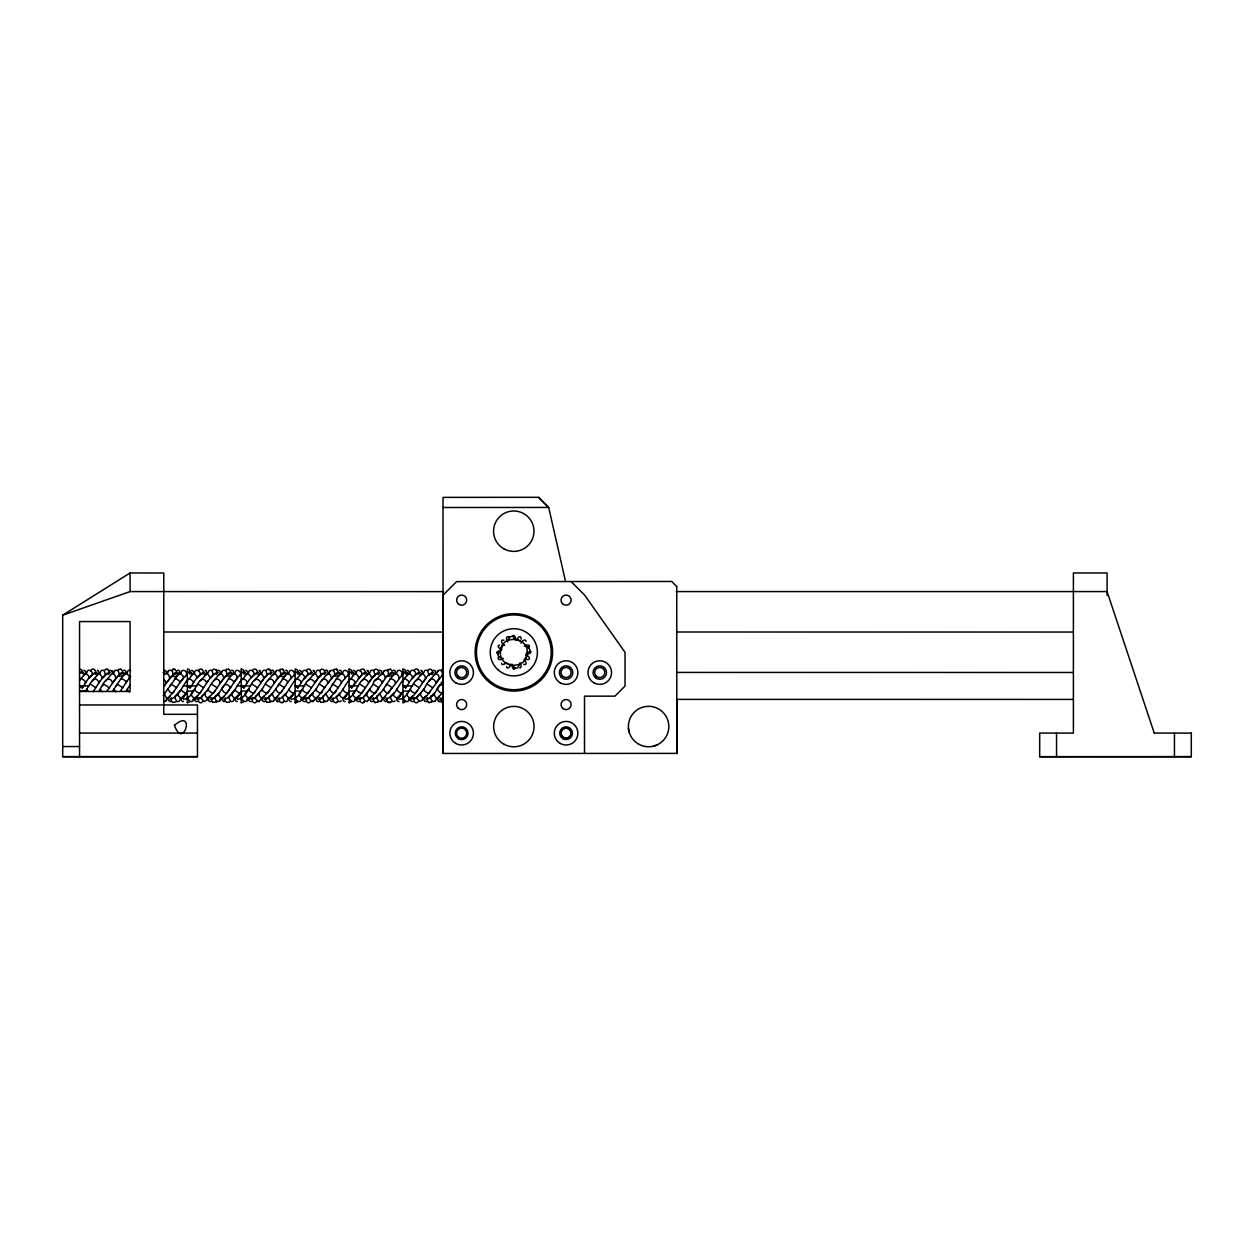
<?xml version="1.0" encoding="UTF-8"?>
<svg xmlns="http://www.w3.org/2000/svg" width="1254" height="1254" viewBox="0 0 1254 1254"><rect width="100%" height="100%" fill="white"/><g stroke="black" fill="none" stroke-linecap="round" stroke-linejoin="round"><path stroke-width="1.5" d="M181.203 699.638L181.219 698.713M235.109 699.638L235.125 698.713M289.031 698.713L289.016 699.591A3.386 2.618 -59.6 0 0 291.194 701.582M342.938 698.713L342.922 699.591A3.386 2.618 -59.6 0 0 345.101 701.582M396.828 699.591L396.828 698.713M198.524 697.49L198.461 701.237A3.307 2.774 -90 0 0 201.314 702.742L203.132 701.284M252.43 697.49L252.367 701.237A3.307 2.774 -90 0 0 255.22 702.742L257.039 701.284M306.321 697.49L306.274 701.237A3.307 2.774 -90 0 0 309.127 702.742L310.945 701.284M360.227 697.49L360.164 701.237A3.307 2.774 -90 0 0 363.033 702.742L364.836 701.284M414.133 697.49L414.071 701.237A3.307 2.774 -90 0 0 416.939 702.742L418.742 701.284M260.691 682.819L264.202 678.179L262.055 674.307A3.276 1.928 42.7 0 0 259.17 673.931L258.716 675.514L260.926 673.461M314.597 682.819L318.108 678.179L315.961 674.307A3.276 1.928 42.7 0 0 313.077 673.931L312.622 675.514L314.817 673.461M368.504 682.819L371.999 678.179L369.867 674.307A3.276 1.928 42.7 0 0 366.983 673.931L366.529 675.514L368.723 673.461M183.178 697.616L186.752 692.506L183.178 697.616A3.323 1.959 42.7 0 1 180.529 697.788L179.463 697.067A3.323 1.959 42.7 0 1 177.864 694.136M237.084 697.616L240.658 692.506L237.084 697.616A3.323 1.959 42.7 0 1 234.435 697.788L233.369 697.067A3.323 1.959 42.7 0 1 231.771 694.136M290.991 697.616L294.565 692.506L290.991 697.616A3.323 1.959 42.7 0 1 288.342 697.788L287.26 697.067A3.323 1.959 42.7 0 1 285.677 694.136M344.897 697.616L348.471 692.506L344.897 697.616A3.323 1.959 42.7 0 1 342.232 697.788L341.166 697.067A3.323 1.959 42.7 0 1 339.583 694.136M398.788 697.616L402.362 692.506L398.788 697.616A3.323 1.959 42.7 0 1 396.139 697.788L395.073 697.067A3.323 1.959 42.7 0 1 393.474 694.136M127.328 689.12L127.312 689.622A3.386 1.082 35.3 0 0 129.491 691.973M289.031 689.12L289.016 689.622A3.354 1.066 35.3 0 0 291.759 692.333A3.354 1.066 35.3 0 0 294.549 693.007M342.938 689.12L342.922 689.622A3.354 1.066 35.3 0 0 345.665 692.333A3.354 1.066 35.3 0 0 348.455 693.007M396.844 689.12L396.828 689.622A3.354 1.066 35.3 0 0 399.571 692.333A3.354 1.066 35.3 0 0 402.346 693.007M179.965 699.873L180.012 698.713M233.871 699.873L233.918 698.713M287.777 699.826L287.824 698.713M519.767 664.228L517.636 667.896L513.325 668.664A3.292 1.771 78.7 0 1 511.945 665.435L511.993 664.212M515.645 640.418L515.707 639.195A3.292 1.771 78.7 0 0 514.312 635.966L510.002 636.734L507.87 640.386M108.722 674.495L109.255 671.956L108.173 669.714L106.104 669.056L104.27 670.404M216.534 674.495L217.052 671.956L215.97 669.714L213.917 669.056L212.083 670.404M270.425 674.495L270.958 671.956L269.876 669.714L267.807 669.056L265.973 670.404M324.331 674.495L324.864 671.956L323.783 669.714L321.714 669.056L319.88 670.404M378.238 674.495L378.771 671.956L377.689 669.714L375.62 669.056L373.786 670.404M432.144 674.495L432.677 671.956L431.58 669.714L429.526 669.056L427.692 670.404M191.831 692.976L191.298 694.512A3.37 1.991 42.7 0 0 193.947 697.757A3.37 1.991 42.7 0 0 196.815 697.271M196.831 697.271L196.878 696.362M245.737 692.976L245.204 694.512A3.37 1.991 42.7 0 0 247.853 697.757A3.37 1.991 42.7 0 0 250.722 697.271L250.784 696.362M299.11 694.512L299.628 692.976M304.691 696.362L304.628 697.271A3.37 1.991 42.7 0 1 301.759 697.757A3.37 1.991 42.7 0 1 299.095 694.497M353.534 692.976L353.017 694.512A3.37 1.991 42.7 0 0 355.666 697.757A3.37 1.991 42.7 0 0 358.519 697.271L358.581 696.362M412.488 696.362L412.441 697.271A3.37 1.991 42.7 0 1 409.556 697.757A3.37 1.991 42.7 0 1 406.907 694.497L407.44 692.976M166.547 698.823L165.873 700.986M219.779 700.939L217.882 701.597L215.86 700.296L214.904 697.898L215.563 695.766M220.312 700.014L220.453 698.823L219.779 700.986M273.685 700.939L271.789 701.597L269.767 700.296L268.795 697.898L269.469 695.766M274.344 698.823L273.685 700.986M327.592 700.939L325.695 701.597L323.657 700.296L322.701 697.898L323.375 695.766M328.25 698.823L327.592 700.986M382.156 698.823L380.636 701.535L378.52 701.143L376.608 697.898L377.266 695.766M435.389 700.939L433.492 701.597L431.47 700.296L430.514 697.898L431.172 695.766M436.063 698.823L435.389 700.986M107.013 691.064L115.901 678.289L114.992 675.31A3.26 1.928 42.7 0 0 111.919 673.649L105.947 680.75M164.321 685.907L169.807 678.289L168.898 675.31A3.26 1.928 42.7 0 0 165.826 673.649L164.478 674.464M213.744 680.75L219.716 673.649A3.26 1.928 42.7 0 1 222.804 675.31L223.714 678.289L213.713 692.694L207.537 698.556L210.296 696.158L209.904 697.804L208.148 698.055A3.276 1.928 42.7 0 1 205.264 695.766L205.217 693.07M267.651 680.75L273.623 673.649A3.26 1.928 42.7 0 1 276.711 675.31L277.604 678.289L267.619 692.694L261.443 698.556L264.202 696.158L263.81 697.804L262.055 698.055A3.276 1.928 42.7 0 1 259.17 695.766L259.123 693.07M321.557 680.75L327.529 673.649A3.26 1.928 42.7 0 1 330.601 675.31L331.511 678.289L318.108 696.456M375.463 680.75L381.435 673.649A3.26 1.928 42.7 0 1 384.508 675.31L385.417 678.289M429.354 680.75L435.342 673.649A3.26 1.928 42.7 0 1 438.414 675.31L439.323 678.289L435.765 682.834M81.855 687.741L79.551 685.264M189.667 687.741L187.348 685.264M243.574 687.741L241.254 685.264M297.48 687.741L295.16 685.264M351.371 687.741L349.067 685.264M405.277 687.741L402.957 685.264M86.839 672.881L87.012 671.674A3.323 2.571 59.6 0 1 89.551 670.31L90.633 670.796M92.294 675.232L92.467 674.072A3.323 2.571 59.6 0 0 90.617 670.78A3.307 2.774 -90 0 1 93.517 669.15L94.536 669.652M194.636 672.881L194.825 671.674A3.323 2.571 59.6 0 1 197.364 670.31L198.445 670.796M200.091 675.232L200.279 674.072A3.323 2.571 59.6 0 0 198.43 670.78M248.543 672.881L248.731 671.674A3.323 2.571 59.6 0 1 251.27 670.357L252.352 670.796A3.323 2.571 59.6 0 1 254.123 674.025L253.998 675.232M302.449 672.881L302.622 671.674A3.323 2.571 59.6 0 1 305.161 670.31L306.258 670.796M307.904 675.232L308.076 674.072A3.323 2.571 59.6 0 0 306.242 670.78M356.355 672.881L356.528 671.674A3.323 2.571 59.6 0 1 359.067 670.31L360.149 670.796M361.81 675.232L361.983 674.072A3.323 2.571 59.6 0 0 360.133 670.78M410.262 672.881L410.434 671.674A3.323 2.571 59.6 0 1 412.974 670.31L414.055 670.796A3.417 2.633 59.6 0 1 415.889 674.072L415.717 675.232M206.785 700.171L204.183 701.488L201.612 698.948L201.612 696.55L204.81 693.76M206.785 700.202L207.004 699.027M260.691 700.171L258.089 701.535L255.502 698.948L255.518 696.55L258.716 693.76M260.691 700.202L260.895 699.027M314.801 699.027L313.061 701.55L310.929 701.002L309.409 698.948L309.424 696.55L313.03 693.07M368.488 700.171L366.967 701.55L364.82 701.002L363.111 697.694L370.04 689.042M368.488 700.202L368.707 699.027M422.394 700.171L419.808 701.488L417.221 698.948L417.221 696.55L420.827 693.07M422.394 700.202L422.614 699.027M525.724 654.133L526.931 654.196C530.442 636.076 499.844 633.803 500.346 652.315C499.923 669.526 527.73 669.526 527.291 652.315L530.505 651.672L530.301 650.638L528.169 646.939L525.739 646.359M113.926 689.073L115.838 691.847M167.817 689.073L169.745 691.847A3.26 1.05 35.3 0 0 172.691 693.211L181.156 680.75L187.348 673.962M230.422 687.631L226.598 693.211A3.26 1.05 35.3 0 1 223.651 691.847L221.723 689.073L228.4 679.229M275.629 689.073L277.542 691.847A3.26 1.05 35.3 0 0 280.504 693.211L288.969 680.75L295.16 673.962M329.536 689.073L331.448 691.847A3.26 1.05 35.3 0 0 334.41 693.211L342.875 680.75L349.067 673.962M383.442 689.073L385.354 691.847A3.26 1.05 35.3 0 0 388.301 693.211L392.141 687.631M500.989 650.512L501.506 647.879M129.334 678.414L129.272 676.564A3.323 1.959 42.7 0 0 126.623 673.947L125.557 673.68A3.417 2.022 42.7 0 0 123.895 675.169L126.121 673.461L120.494 673.461L112.343 682.834M291.053 678.414L290.991 676.564A3.323 1.959 42.7 0 0 288.342 673.947L287.26 673.68A3.417 2.022 42.7 0 0 285.614 675.169L287.84 673.461L282.197 673.461L274.062 682.834M344.96 678.414L344.897 676.564A3.323 1.959 42.7 0 0 342.232 673.947L341.166 673.68A3.417 2.022 42.7 0 0 339.505 675.169L341.746 673.461L336.103 673.461L327.968 682.834M398.85 678.414L398.788 676.564A3.323 1.959 42.7 0 0 396.139 673.947L395.073 673.68A3.417 2.022 42.7 0 0 393.411 675.169L395.637 673.461L390.01 673.461L386.702 676.376L375.432 692.694L369.24 698.556L371.999 696.158L371.623 697.804L369.867 698.055A3.276 1.928 42.7 0 1 366.983 695.766L366.936 693.07M175.732 701.958L172.644 702.412L171.234 700.437L171.359 697.851M229.623 701.958L226.551 702.412L225.124 700.437L225.265 697.851M282.589 702.616L283.529 701.958L281.507 702.804L279.579 701.597L279.172 697.851M333.078 697.851L333.486 701.597L335.414 702.804L337.436 702.005L336.495 702.616M391.342 701.958L388.254 702.444L386.843 700.437L386.969 697.851M443.211 702.804L441.298 701.629L440.875 697.851M100.336 672.661L101.229 670.655A3.26 2.524 59.6 0 1 104.286 670.89L105.665 675.42M208.148 672.661L209.026 670.655A3.26 2.524 59.6 0 1 212.083 670.89L213.478 675.42M262.055 672.661L262.932 670.655A3.26 2.524 59.6 0 1 265.989 670.89L267.368 675.42M315.961 672.661L316.839 670.655A3.26 2.524 59.6 0 1 319.895 670.89L321.275 675.42L318.108 678.179M369.852 672.661L370.745 670.655A3.26 2.524 59.6 0 1 373.802 670.89L375.181 675.42L371.999 678.179M423.758 672.661L424.651 670.655A3.26 2.524 59.6 0 1 427.708 670.89L429.087 675.42M188.194 696.346L187.912 697.443A3.37 2.602 59.6 0 0 190.545 701.425A3.37 2.602 59.6 0 0 193.539 699.262M242.1 696.346L241.803 697.443A3.37 2.602 59.6 0 0 244.436 701.425A3.37 2.602 59.6 0 0 247.446 699.262M295.991 696.346L295.709 697.443A3.37 2.602 59.6 0 0 298.342 701.425A3.37 2.602 59.6 0 0 301.352 699.262M349.897 696.346L349.615 697.443A3.37 2.602 59.6 0 0 352.249 701.425A3.37 2.602 59.6 0 0 355.243 699.262M403.804 696.346L403.522 697.443A3.37 2.602 59.6 0 0 406.155 701.425A3.37 2.602 59.6 0 0 409.149 699.262M516.914 640.496L517.855 638.082A3.417 1.865 -67.5 0 1 520.206 636.718L520.786 637.204A3.417 1.865 -67.5 0 1 521.053 639.242M506.569 666.548A3.417 1.865 -67.5 0 0 506.867 667.426L507.431 667.912A3.323 1.818 -67.5 0 0 509.798 666.532L510.739 664.134M212.882 702.365L211.612 700.249L211.91 697.663M266.788 702.365L265.503 700.249L265.817 697.663M320.695 702.365L319.409 700.249L319.707 697.663M373.614 697.663L373.316 700.249L374.601 702.365L377.689 702.099M427.52 697.663L427.222 700.249L428.492 702.365L431.58 702.099M113.832 672.473L114.161 671.345M119.036 675.561L118.785 672.019A3.26 2.524 59.6 0 0 115.838 670.247L114.866 670.624M167.738 672.473L168.067 671.345M172.942 675.561L172.691 672.019A3.26 2.524 59.6 0 0 169.745 670.247L168.773 670.624M221.644 672.473L221.974 671.345M226.849 675.561L226.598 672.019A3.26 2.524 59.6 0 0 223.651 670.247L222.679 670.624M275.535 672.473L275.88 671.345M280.755 675.561L280.504 672.019A3.26 2.524 59.6 0 0 277.542 670.247L276.585 670.624M329.441 672.473L330.476 670.577M334.661 675.561L334.41 672.019A3.26 2.524 59.6 0 0 331.448 670.247L329.771 671.392M383.348 672.473L384.382 670.577M388.552 675.561L388.301 672.019A3.26 2.524 59.6 0 0 385.354 670.247L383.677 671.392M437.254 672.473L437.583 671.345M442.458 675.561L442.207 672.019A3.26 2.524 59.6 0 0 439.261 670.247L438.289 670.624M285.849 693.243L282.322 696.879L284.376 701.221A3.292 2.555 59.6 0 0 287.307 700.845M339.756 693.243L336.229 696.879L338.282 701.221A3.292 2.555 59.6 0 0 341.213 700.845M393.662 693.243L390.135 696.879L392.188 701.221A3.292 2.555 59.6 0 0 395.12 700.845M95.382 674.291L95.759 671.752L94.536 669.605M203.195 674.291L203.571 671.752L202.349 669.605M257.101 674.291L257.478 671.752L256.239 669.605M310.992 674.291L311.384 671.752L310.146 669.605M364.898 674.291L365.275 671.752L364.052 669.605M418.805 674.291L419.181 671.752L417.958 669.605M193.382 682.772L193.539 682.364A3.37 1.082 35.3 0 0 190.545 679.354A3.37 1.082 35.3 0 0 187.912 679.135L187.348 679.95M247.289 682.772C250.142 678.571 253.214 673.32 258.653 672.426M301.195 682.772C304.048 678.571 307.105 673.32 312.56 672.426M409.008 682.772C411.845 678.571 414.917 673.32 420.356 672.426M189.667 674.009L190.122 672.787A3.292 2.712 -73.1 0 0 188.993 669.558L187.975 669.213M243.574 674.009L244.013 672.787A3.292 2.712 -73.1 0 0 242.884 669.589L241.254 669.275M297.48 674.009L297.919 672.787A3.292 2.712 -73.1 0 0 296.79 669.558L295.787 669.213M351.371 674.009L351.825 672.787A3.292 2.712 -73.1 0 0 350.697 669.558L349.067 669.275M405.277 674.009L405.732 672.787A3.292 2.712 -73.1 0 0 404.603 669.558L402.957 669.275M186.344 675.734L186.736 673.476A3.37 2.602 59.6 0 0 181.219 672.222L181.219 673.132M240.251 675.734L240.643 673.476A3.37 2.602 59.6 0 0 235.533 671.188M294.157 675.734L294.549 673.476A3.37 2.602 59.6 0 0 289.423 671.188M348.063 675.734L348.455 673.476A3.37 2.602 59.6 0 0 343.33 671.235M401.97 675.734L402.346 673.476M164.682 693.148L163.271 695.437M210.421 699.387L213.744 698.353L218.588 693.148M264.328 699.387L267.651 698.353L272.494 693.148M318.234 699.387L321.557 698.353L326.401 693.148M375.463 698.353L380.291 693.148M429.354 698.353L434.197 693.148M99.207 691.064L100.524 689.042M193.147 699.387L200.279 698.353L208.321 689.042M214.81 691.064L213.541 693.086L212.083 692.945A3.26 1.05 35.3 0 1 209.026 690.876L208.148 689.434M247.054 699.387L254.17 698.353L262.227 689.042M268.717 691.064L267.447 693.086L265.989 692.945A3.26 1.05 35.3 0 1 262.932 690.876L262.055 689.434M300.96 699.387L308.076 698.353L316.133 689.042M322.623 691.064L321.353 693.086L319.895 692.945A3.26 1.05 35.3 0 1 316.839 690.876L315.961 689.434M381.859 682.834C381.279 677.787 373.723 676.972 373.269 684.104L378.771 687.709L375.26 693.086L373.802 692.945A3.26 1.05 35.3 0 1 370.745 690.876L369.852 689.434M408.757 699.387L415.889 698.353L423.93 689.042M430.42 691.064L429.15 693.086L427.708 692.945A3.26 1.05 35.3 0 1 424.651 690.876L423.758 689.434M304.314 678.727L306.822 676.157M358.221 678.727L363.111 673.461L366.466 672.426M412.127 678.727L414.635 676.157M207.02 691.064C209.92 686.314 216.362 672.489 220.155 682.834M260.926 691.064C264.375 686.737 269.046 672.52 274.344 682.521M314.817 691.064C318.281 686.737 322.952 672.52 328.25 682.521M422.629 691.064C426.094 686.737 430.749 672.52 436.063 682.521M100.289 680.75L93.204 691.659M130.024 684.982L126.121 691.064M169.98 699.387C178.914 696.942 181.799 686.643 187.348 680.217M208.101 680.75L200.279 692.804A3.417 1.097 35.3 0 1 198.445 692.866L197.364 692.302A3.417 1.097 35.3 0 1 194.746 689.872L194.903 688.995M223.886 699.387C232.821 696.942 235.705 686.643 241.254 680.217M381.498 700.986L382.031 700.045M79.551 691.064L85.727 691.064C88.783 686.299 94.724 672.442 98.988 682.819M187.348 697.82C194.84 695.202 199.7 670.279 206.785 682.819M241.254 697.82C249.154 695.343 252.509 670.765 260.895 682.458M295.16 697.82C302.982 695.5 306.446 670.686 314.801 682.458M349.067 697.82C356.967 695.343 360.321 670.765 368.707 682.458M402.957 697.82C410.309 695.359 415.372 670.216 422.394 682.819M520.896 643.145L522.416 641.139A3.37 1.834 -45 0 1 526.053 641.405M116.089 685.907L117.202 684.104L122.767 687.725M169.98 685.907L171.108 684.104L176.673 687.725M277.792 685.907L278.905 684.104L284.47 687.725M331.699 685.907L332.812 684.104M385.605 685.907L386.718 684.104L392.283 687.725L402.957 673.962M383.254 680.75L382.125 682.552M89.081 685.907L79.551 685.907L82.309 687.788L83.469 685.907M187.348 685.907L190.122 687.788L191.282 685.907M241.254 685.907L244.013 687.788L245.173 685.907M304.691 685.907L295.16 685.907L297.919 687.788L299.079 685.907M358.597 685.907L349.067 685.907L351.825 687.788L360.729 676.157M412.503 685.907L402.957 685.907L405.732 687.788L406.892 685.907M102.624 685.907L103.753 684.104L109.255 687.709M373.269 684.104L365.369 695.437L361.983 698.353L354.851 699.387M122.704 687.694L127.25 680.75M221.55 698.353C230.109 691.973 232.946 680.561 241.254 673.962M201.392 691.064L198.022 695.437L193.477 698.713M255.299 691.064L251.929 695.437L247.367 698.713M309.205 691.064L305.819 695.437L301.273 698.713M363.111 691.064L359.726 695.437L355.18 698.713M417.018 691.064L413.632 695.437L409.086 698.713M130.667 676.376L125.745 682.85M248.794 688.995L248.731 689.935A3.417 1.097 35.3 0 0 251.255 692.286L252.352 692.866A3.417 1.097 35.3 0 0 254.17 692.804L265.378 676.376L268.717 673.461L272.134 672.426M302.543 689.872A3.417 1.097 35.3 0 0 305.145 692.286L306.258 692.866A3.417 1.097 35.3 0 0 308.076 692.804L319.284 676.376L322.623 673.461L326.04 672.426M359.067 692.302L360.149 692.866A3.417 1.097 35.3 0 0 361.983 692.804L373.19 676.376L376.529 673.461L379.931 672.426M410.513 688.995L410.434 689.935A3.323 1.066 35.3 0 0 412.974 692.302L414.055 692.866A3.417 1.097 35.3 0 0 415.889 692.804L427.097 676.376L430.42 673.461L433.837 672.426M82.309 687.788C86.448 682.317 89.473 673.947 96.95 672.426M112.641 682.521C107.844 672.943 102.029 685.311 99.505 690.531M120.494 691.064L122.626 687.631M190.122 687.788C194.26 682.317 197.27 673.947 204.747 672.426M244.013 687.788L247.367 682.552A3.37 1.082 35.3 0 0 244.436 679.354A3.37 1.082 35.3 0 0 241.818 679.135L241.254 679.95M277.792 699.387C286.711 696.942 289.611 686.643 295.16 680.217M297.919 687.788L301.273 682.552A3.37 1.082 35.3 0 0 298.342 679.354A3.37 1.082 35.3 0 0 295.725 679.135L295.16 679.95M331.699 699.387C340.618 696.942 343.518 686.643 349.067 680.217M351.825 687.788L355.243 682.364A3.37 1.082 35.3 0 0 352.249 679.354A3.37 1.082 35.3 0 0 349.615 679.135L349.067 679.95M392.22 687.694L383.254 698.353M385.605 699.387C394.524 696.942 397.408 686.643 402.957 680.217M405.732 687.788L409.086 682.552A3.37 1.082 35.3 0 0 406.155 679.354A3.37 1.082 35.3 0 0 403.522 679.135L403.804 679.793M420.435 693.76L420.874 695.766A3.276 1.928 42.7 0 0 423.774 698.055L425.529 697.804L425.905 696.158L423.147 698.556L427.097 695.437L442.803 674.48M442.803 680.75L437.332 689.073L439.261 691.847A3.26 1.05 35.3 0 0 442.207 693.211L442.709 693.054M92.467 680.75L97.013 675.357M200.279 680.75L207.318 673.351L204.81 675.514L205.264 673.931A3.276 1.928 42.7 0 1 208.148 674.307L210.296 678.179L212.412 676.345M254.17 680.75L258.716 675.357M308.076 680.75L312.622 675.357M361.983 680.75L366.529 675.357M415.889 680.75L420.435 675.357M499.562 645.073A3.323 1.818 22.5 0 0 498.7 645.355L498.23 645.92A3.323 1.818 22.5 0 0 499.594 648.287L500.754 648.882L503.606 644.619L502.65 643.71A3.37 1.834 45 0 1 501.663 640.794A3.37 1.834 45 0 1 503.92 640.324M528.044 656.344L526.899 655.732L524.047 660.012L525.003 660.905A3.37 1.834 45 0 1 525.99 663.836A3.37 1.834 45 0 1 523.717 664.291M112.656 691.064L120.603 679.229M79.551 679.95L85.727 673.461M402.957 679.95L409.149 673.461M314.582 700.171L311.995 701.488M167.644 698.353L174.4 691.064M275.441 698.353L282.197 691.064M329.347 698.353L336.103 691.064M215.97 702.146L216.691 701.143M269.876 702.146L270.598 701.143M323.783 702.146L324.504 701.143M377.689 702.146L378.41 701.143M431.58 702.146L432.316 701.143M86.385 689.919L87.09 688.995M295.16 691.064L301.336 691.064L302.7 688.995M353.064 693.603L356.606 688.995M187.348 691.816L181.156 698.353M241.254 691.816L235.062 698.353M295.16 691.816L288.969 698.353M349.067 691.816L342.875 698.353M402.957 691.816L396.766 698.353M410.309 689.261L409.149 691.064L402.957 691.064M99.191 682.458L103.674 676.376L107.013 673.461L110.415 672.426M179.651 682.85L179.51 681.33A3.292 1.05 35.3 0 0 176.579 679.088L174.463 678.9L177.425 675.671L164.368 693.901L165.81 696.942A3.26 1.928 42.7 0 0 168.898 698.133L169.854 696.44M180.012 682.599L183.241 678.414L183.178 676.564A3.323 1.959 42.7 0 0 180.529 673.947L179.463 673.68A3.417 2.022 42.7 0 0 177.802 675.169L180.027 673.461L174.4 673.461L166.249 682.834M191.36 693.603L194.636 689.339M207.004 682.458L211.487 676.376L214.81 673.461L218.227 672.426M215.03 696.707C221.723 694.591 222.695 677.599 230.579 687.725M233.557 682.85L237.147 678.414L237.084 676.564A3.323 1.959 42.7 0 0 234.435 673.947L233.369 673.68A3.417 2.022 42.7 0 0 231.708 675.169L233.934 673.461L228.291 673.461L220.422 682.552M245.251 693.603L248.543 689.339M287.448 682.85L287.307 681.33A3.292 1.05 35.3 0 0 284.376 679.088L282.275 678.9L285.222 675.671L272.181 693.901L268.936 696.707M322.842 696.707L328.266 691.064L336.213 679.229M376.733 696.707L382.172 691.064L390.119 679.229M422.614 682.458L425.905 678.179L423.758 674.307A3.276 1.928 42.7 0 0 420.874 673.931L420.435 675.514L422.629 673.461M430.639 696.707C436.533 695.798 437.458 680.985 443.211 685.797M442.803 692.6L437.16 698.353M114.161 671.392L114.866 670.577M168.067 671.392L168.773 670.577M221.974 671.392L222.679 670.577M275.88 671.392L276.585 670.577M437.583 671.392L438.289 670.577M505.221 663.491L506.13 662.535L510.394 665.388M186.313 681.815L187.348 680.75M240.204 681.815L241.254 680.75M294.11 681.815L295.16 680.75M348.016 681.815L349.067 680.75M401.923 681.815L402.957 680.75M117.876 670.263L118.738 669.401M171.782 670.263L173.695 669.04L176.391 670.89L176.516 673.492L173.271 674.48M225.673 670.263L226.551 669.401M279.579 670.263L280.457 669.401M333.486 670.263L334.348 669.401M388.254 669.401L387.392 670.216L390.402 669.244M441.298 670.263L442.16 669.401M218.274 675.357L221.692 673.1M272.181 675.357L275.582 673.1M326.071 675.357L329.488 673.1M379.978 675.357L383.395 673.1M433.884 675.357L436.063 673.461M91.213 676.157L89.065 678.022L89.018 677.066A3.37 1.991 42.7 0 0 86.134 673.931A3.37 1.991 42.7 0 0 83.485 674.73L83.532 675.357M104.599 676.345L102.483 678.179L100.351 674.307A3.276 1.928 42.7 0 0 97.467 673.931L97.013 675.514L99.207 673.461M188.194 679.793L193.524 673.461M199.025 676.157L196.878 678.022L196.831 677.066M242.1 679.793L247.43 673.461M252.932 676.157L250.784 678.022L250.722 677.066A3.37 1.991 42.7 0 0 247.853 673.931A3.37 1.991 42.7 0 0 245.188 674.73L245.235 675.357M264.202 678.179L266.318 676.345M295.991 679.793L301.336 673.461M349.897 679.793L355.243 673.461M341.354 682.85L341.213 681.33A3.292 1.05 35.3 0 0 338.282 679.088L336.182 678.9L339.129 675.671L332.796 676.376M395.261 682.85L395.12 681.33A3.292 1.05 35.3 0 0 392.188 679.088L390.088 678.9L393.035 675.671L386.702 676.376M165.873 700.939L163.976 701.597M79.551 704.952L197.458 704.983L197.458 756.695L62.7 756.695L62.7 615.165L130.087 572.968L163.772 573L163.772 714.325L197.458 714.325M503.387 658.428L502.29 659.087A3.37 1.85 -22.5 0 1 498.888 659.369A3.37 1.85 -22.5 0 1 498.559 657.315M524.266 646.202L525.363 645.544A3.37 1.85 -22.5 0 1 529.094 645.465A3.37 1.85 -22.5 0 1 528.279 648.114M215.97 702.099L212.882 702.334M269.876 702.099L266.788 702.334M323.783 702.099L320.695 702.334M363.033 702.71L364.052 702.209M295.16 702.585L296.79 702.256A3.292 2.712 73.1 0 0 297.559 701.472M295.787 702.679L296.79 702.303M403.584 702.648L404.603 702.256A3.292 2.712 73.1 0 0 405.356 701.472M123.785 672.489L120.494 673.461M177.833 672.426L174.4 673.461M231.739 672.426L228.291 673.461M285.63 672.426L282.197 673.461M339.536 672.426L336.103 673.461M393.442 672.426L390.01 673.461M183.413 699.387L187.348 698.353M237.32 699.387L241.254 698.353M291.226 699.387L295.16 698.353M315.914 698.353L318.108 696.158L317.717 697.804L315.961 698.055A3.276 1.928 42.7 0 1 313.077 695.766L312.622 693.76M345.116 699.387L349.067 698.353M399.023 699.387L402.957 698.353M62.7 615.197L130.087 591.574L443.508 591.622M118.738 669.448L120.886 669.244M172.644 669.448L174.776 669.244M226.551 669.448L228.683 669.244M280.457 669.448L282.589 669.244L284.47 672.175L284.329 673.492L281.084 674.48M334.348 669.448L336.495 669.244L338.376 672.175L338.235 673.492L334.99 674.48M442.16 669.448L443.211 669.04M439.496 699.387L442.803 698.353M372.14 699.387L376.608 697.898M426.031 699.387L430.514 697.898M82.309 672.787L83.469 672.426L79.551 672.426L82.309 672.787A3.292 2.712 -73.1 0 0 81.181 669.589L79.551 669.275M92.467 674.072L95.79 673.069M105.916 674.291L109.192 673.288M119.381 674.48L122.626 673.492L122.484 670.89L120.886 669.197M200.279 674.072L203.587 673.069M213.713 674.291L217.005 673.288M227.178 674.48L230.422 673.492L230.297 670.89L228.683 669.197M254.17 674.072L257.493 673.069M267.619 674.291L270.895 673.288M198.085 698.697L201.392 697.694M211.55 698.917L214.904 697.898M308.076 674.072L311.4 673.069M321.526 674.291L324.802 673.288M251.991 698.697L255.299 697.694M265.456 698.917L268.795 697.898M361.983 674.072L365.306 673.069M375.432 674.291L378.708 673.288M305.882 698.697L309.205 697.694M388.897 674.48L392.141 673.492L392 670.89L390.402 669.197M319.347 698.917L322.701 697.898M415.889 674.072L419.212 673.069M429.338 674.291L432.614 673.288M359.788 698.697L363.111 697.694M413.695 698.697L417.002 697.694M163.114 672.787L164.321 672.426M112.656 673.461L113.879 673.1M166.547 673.461L167.785 673.1M497.148 652.942L500.346 652.315L500.707 650.434A3.292 1.771 -11.3 0 0 497.477 651.814L498.246 656.124L501.898 658.272M390.402 702.616L388.254 702.412M443.007 507.494L548.688 507.447L565.57 581.621M676.282 591.574L1107.078 591.574L1154.244 733.104M163.772 632L443.508 632.047M676.282 632L1073.393 632.047M676.815 672.426L1073.393 672.473M183.413 685.907L196.894 685.907M237.32 685.907L250.784 685.907M187.348 691.064L193.524 691.064M241.254 691.064L247.43 691.064M349.067 691.064L355.243 691.064M79.551 691.471L130.087 691.471L130.087 621.561L79.551 621.561L79.551 756.648M676.815 699.387L1073.393 699.418M79.551 733.073L197.458 733.073M1154.244 733.073L1191.3 733.104M62.7 746.553L79.551 746.553M538.577 497.368L548.688 507.478L538.577 497.305L443.007 497.383L443.117 753.466L677.16 753.388L677.16 699.873M62.7 756.648L197.458 756.648M1107.078 595.493L1107.078 572.968L1073.393 572.968L1073.393 733.104L1039.691 733.073L1039.691 756.695L1191.3 756.648L1191.3 733.073M1039.691 756.695L1191.3 756.695M117.186 676.376L123.519 675.671L120.572 678.9L122.673 679.088A3.292 1.05 35.3 0 1 125.604 681.33L126.121 682.599M171.093 676.376L176.704 676.376M224.999 676.376L231.332 675.671L228.369 678.9L230.47 679.088A3.292 1.05 35.3 0 1 233.401 681.33L233.918 682.599M278.905 676.376L284.501 676.376M258.089 701.488L259.17 701.503M433.492 670.263L435.389 670.906L436.063 673.037M379.586 670.263L381.498 670.906L382.156 673.037M326.73 670.326L325.695 670.263L327.592 670.906L328.25 673.037M272.823 670.326L271.789 670.263L273.685 670.906L274.344 673.037M217.882 670.263L219.779 670.906L220.453 673.037M163.976 670.263L165.873 670.906L166.547 673.037M110.07 670.263L111.982 670.906L112.641 673.037M349.067 702.585L350.697 702.256A3.292 2.712 73.1 0 0 351.465 701.472M241.254 702.585L242.884 702.256A3.292 2.712 73.1 0 0 243.652 701.472M187.348 702.585L188.993 702.256A3.292 2.712 73.1 0 0 189.746 701.472M515.707 639.195L513.827 638.835L513.184 635.637M511.945 665.435L513.827 665.796L514.453 668.993M525.645 655.403L526.899 655.732M500.754 648.882L501.992 649.227M401.923 698.572L402.957 698.886M348.016 698.572L349.067 698.886M294.11 698.572L295.16 698.886M240.204 698.572L241.254 698.886M186.313 698.572L187.348 698.886M437.254 699.371L439.261 701.566A3.26 2.524 -59.6 0 0 440.342 701.409M438.289 701.268L439.261 701.597M275.535 699.371L277.542 701.566A3.26 2.524 -59.6 0 0 278.639 701.409M276.585 701.268L277.542 701.597M428.492 702.334L429.526 702.773M374.601 702.334L375.62 702.773M417.958 669.652L416.939 669.103A3.307 2.774 -90 0 0 414.071 670.577M364.052 669.652L363.033 669.103A3.307 2.774 -90 0 0 360.164 670.577M310.146 669.652L309.127 669.103A3.307 2.774 -90 0 0 306.274 670.577M256.239 669.652L255.22 669.103A3.307 2.774 -90 0 0 252.367 670.577M202.349 669.652L201.314 669.103A3.307 2.774 -90 0 0 198.461 670.577M420.874 670.31L421.783 670.812M366.967 670.31L367.877 670.812M313.061 670.31L313.986 670.812M260.08 670.812L259.17 670.341L260.895 672.834M205.264 670.31L206.173 670.812M97.451 670.31L98.361 670.812M503.606 644.619L504.657 645.246M268.905 669.166L269.876 669.746M107.186 669.166L108.173 669.746M427.159 684.104L432.677 687.709M413.679 684.104L419.181 687.694M359.773 684.104L365.275 687.694M332.796 684.088L338.376 687.725M319.347 684.104L324.864 687.709M305.866 684.104L311.384 687.694M265.456 684.104L270.958 687.709M251.96 684.104L257.478 687.694M211.55 684.104L217.052 687.709M198.069 684.104L203.571 687.694M90.257 684.104L95.759 687.694M517.244 639.242L520.285 641.28M336.495 669.197L337.436 669.855M282.589 669.197L283.529 669.855M163.976 679.574L166.547 682.521M441.298 701.597L442.16 702.412M676.737 586.606L671.689 581.464L456.597 581.605L443.117 595.086L443.117 753.419M571.134 581.605L584.615 595.086L625.041 652.362L625.041 686.048L614.93 696.158L584.505 696.158L584.505 753.419M424.651 701.19L423.758 699.183M215.97 669.746L216.691 670.749M421.783 670.765L422.614 672.834M367.877 670.765L368.707 672.834M313.986 670.765L314.801 672.834M206.173 670.765L207.004 672.834M98.361 670.765L99.191 672.834M507.713 641.876L507.055 640.778A3.37 1.85 67.5 0 1 506.977 637.032A3.37 1.85 67.5 0 1 509.626 637.847M519.94 662.755L520.598 663.852A3.37 1.85 67.5 0 1 519.658 667.943M111.982 670.906L112.515 671.846M80.381 679.793L80.099 679.135A3.37 1.082 35.3 0 1 82.717 679.339A3.37 1.082 35.3 0 1 85.727 682.364L85.585 682.772A3.37 1.082 35.3 0 1 85.037 682.881M100.336 689.434L101.229 690.876A3.26 1.05 35.3 0 0 102.154 691.706M383.348 699.371L385.354 701.597A3.26 2.524 -59.6 0 0 386.436 701.409M329.441 699.371L331.448 701.597A3.26 2.524 -59.6 0 0 332.529 701.409M221.644 699.371L223.651 701.597A3.26 2.524 -59.6 0 0 224.732 701.409M167.738 699.371L169.745 701.597A3.26 2.524 -59.6 0 0 170.826 701.409M86.839 689.339L87.012 689.935A3.323 1.066 35.3 0 0 88.485 691.534M369.852 699.183L370.745 701.19A3.26 2.524 -59.6 0 0 372.736 701.519M315.961 699.183L316.839 701.19A3.26 2.524 -59.6 0 0 318.845 701.519M262.055 699.183L262.932 701.19A3.26 2.524 -59.6 0 0 264.939 701.519M208.148 699.183L209.026 701.19A3.26 2.524 -59.6 0 0 211.033 701.519M530.505 651.672L530.176 652.817A3.292 1.771 -11.3 0 1 526.931 654.196M410.262 698.98L410.434 700.171A3.323 2.571 -59.6 0 0 412.974 701.503M356.355 698.98L356.528 700.171A3.323 2.571 -59.6 0 0 359.067 701.535M302.449 698.98L302.622 700.171A3.323 2.571 -59.6 0 0 305.161 701.535M248.543 698.98L248.731 700.171A3.323 2.571 -59.6 0 0 251.27 701.535M194.636 698.98L194.825 700.171A3.323 2.571 -59.6 0 0 197.364 701.503M439.37 696.44L438.414 698.133A3.26 1.928 42.7 0 1 435.342 696.942L433.884 693.901M385.464 696.44L384.508 698.133A3.26 1.928 42.7 0 1 381.435 696.942L379.978 693.901M331.558 696.44L330.601 698.133A3.26 1.928 42.7 0 1 327.529 696.942L326.071 693.901M277.651 696.44L276.711 698.133A3.26 1.928 42.7 0 1 273.623 696.942L272.181 693.901M223.761 696.44L222.804 698.133A3.26 1.928 42.7 0 1 219.716 696.942L218.274 693.901M412.488 678.022L412.441 677.066A3.37 1.991 42.7 0 0 409.556 673.931A3.37 1.991 42.7 0 0 406.907 674.73L406.954 675.357M358.581 678.022L358.534 677.066A3.37 1.991 42.7 0 0 355.666 673.931A3.37 1.991 42.7 0 0 353.001 674.73L353.048 675.357M304.691 678.022L304.628 677.066A3.37 1.991 42.7 0 0 301.759 673.931A3.37 1.991 42.7 0 0 299.095 674.73M191.329 675.357L191.298 674.73A3.37 1.991 42.7 0 1 193.947 673.931A3.37 1.991 42.7 0 1 196.815 677.066M395.621 673.1L395.12 671A3.292 2.555 -59.6 0 0 393.286 670.247M341.731 673.1L341.213 671A3.292 2.555 -59.6 0 0 339.379 670.247M287.824 673.1L287.307 671A3.292 2.555 -59.6 0 0 285.473 670.247M233.918 673.1L233.401 671A3.292 2.555 -59.6 0 0 231.567 670.247M180.012 673.132L179.51 671A3.292 2.555 -59.6 0 0 177.66 670.247M126.105 673.132L125.604 671A3.292 2.555 -59.6 0 0 123.77 670.247M396.828 672.222L396.828 673.1M342.922 672.222L342.938 673.1M289.016 672.222L289.031 673.1M235.109 672.222L235.125 673.1M127.312 673.132L127.312 672.222A3.37 2.602 59.6 0 1 130.588 670.514M676.737 586.511L676.815 753.356M1174.449 733.073L1174.449 756.648M1056.542 733.073L1056.542 756.648M402.957 668.993L402.957 702.867M349.067 668.993L349.067 702.867M295.16 668.993L295.16 702.867M241.254 668.993L241.254 702.867M187.348 668.993L187.348 702.867M130.087 572.968L130.087 591.574M657.08 744.907A20.221 20.221 0 0 1 653.757 746.114M629.006 731.819A20.221 20.221 0 0 1 628.395 728.355M526.899 659.541A3.417 1.865 22.5 0 0 528.937 659.275L529.407 658.695A3.417 1.865 22.5 0 0 528.028 656.265M498.481 653.851A3.307 1.803 0 0 1 497.023 651.986M530.097 651.265A3.307 1.803 0 0 1 530.614 652.629M505.221 663.491A3.37 1.834 -45 0 1 501.584 663.209M515.363 667.645A3.307 1.803 -90 0 1 513.497 669.103M512.776 636.044A3.307 1.803 -90 0 1 514.14 635.512M426.642 701.488A3.26 2.524 -59.6 0 1 424.651 701.158M407.236 670.326A3.37 2.602 -59.6 0 1 409.149 672.583M399.007 701.55A3.386 2.618 -59.6 0 1 396.828 699.591M397.236 671.188A3.37 2.602 59.6 0 1 402.362 673.476M353.346 670.326A3.37 2.602 -59.6 0 1 355.243 672.583M245.533 670.326A3.37 2.602 -59.6 0 1 247.446 672.583M237.288 701.55A3.386 2.618 -59.6 0 1 235.109 699.591M233.401 700.845A3.292 2.555 59.6 0 1 230.47 701.252L228.416 696.879L235.109 689.622A3.354 1.066 35.3 0 0 237.852 692.333A3.354 1.066 35.3 0 0 240.643 693.007M191.627 670.326A3.37 2.602 -59.6 0 1 193.539 672.583M183.397 701.55A3.386 2.618 -59.6 0 1 181.219 699.591M179.51 700.845A3.292 2.555 59.6 0 1 176.579 701.252L174.525 696.879L181.203 689.622A3.354 1.066 35.3 0 0 183.962 692.333A3.354 1.066 35.3 0 0 186.736 693.007M83.83 670.326A3.37 2.602 -59.6 0 1 85.727 672.583M299.44 670.326A3.37 2.602 -59.6 0 1 301.352 672.583M359.052 692.286A3.417 1.097 35.3 0 1 356.45 689.872M174.431 725.282C183.413 751.13 195.969 707.068 174.431 725.282M191.282 672.426L187.348 672.426L191.282 672.426M245.173 672.426L241.254 672.426L245.173 672.426M299.079 672.426L295.16 672.426L299.079 672.426M352.985 672.426L349.067 672.426L352.985 672.426M406.892 672.426L402.957 672.426L406.892 672.426M486.474 679.746A38.749 38.749 0 0 0 551.29 662.378A38.749 38.749 0 0 0 503.842 614.93A38.749 38.749 0 0 0 486.474 679.746M459.121 604.506A5.047 5.047 0 0 0 466.707 600.133A5.047 5.047 0 0 0 459.121 595.76A5.047 5.047 0 0 0 459.121 604.506M562.513 603.707A5.047 5.047 0 0 0 570.962 601.45A5.047 5.047 0 0 0 564.77 595.258A5.047 5.047 0 0 0 562.513 603.707M503.747 744.092A20.221 20.221 0 0 0 534.063 726.599A20.221 20.221 0 0 0 503.747 709.09A20.221 20.221 0 0 0 503.747 744.092M458.071 708.149A5.047 5.047 0 0 0 466.535 705.877A5.047 5.047 0 0 0 460.343 699.685A5.047 5.047 0 0 0 458.071 708.149M562.999 708.573A5.047 5.047 0 0 0 571.087 705.25A5.047 5.047 0 0 0 564.175 699.904A5.047 5.047 0 0 0 562.999 708.573M562.889 738.747A6.395 6.395 0 0 0 572.482 733.214A6.395 6.395 0 0 0 562.889 727.665A6.395 6.395 0 0 0 562.889 738.747M458.447 738.747A6.395 6.395 0 0 0 468.055 733.214A6.395 6.395 0 0 0 458.447 727.665A6.395 6.395 0 0 0 458.447 738.747M560.193 743.418A11.788 11.788 0 0 0 577.875 733.214A11.788 11.788 0 0 0 560.193 722.994A11.788 11.788 0 0 0 560.193 743.418M455.751 743.418A11.788 11.788 0 0 0 473.432 733.214A11.788 11.788 0 0 0 455.751 722.994A11.788 11.788 0 0 0 455.751 743.418M560.193 682.787A11.788 11.788 0 0 0 577.875 672.567A11.788 11.788 0 0 0 560.193 662.363A11.788 11.788 0 0 0 560.193 682.787M455.751 682.787A11.788 11.788 0 0 0 473.432 672.567A11.788 11.788 0 0 0 455.751 662.363A11.788 11.788 0 0 0 455.751 682.787M458.274 678.398A6.74 6.74 0 0 0 468.385 672.567A6.74 6.74 0 0 0 458.274 666.736A6.74 6.74 0 0 0 458.274 678.398M561.322 677.332A6.74 6.74 0 0 0 572.592 674.307A6.74 6.74 0 0 0 564.347 666.062A6.74 6.74 0 0 0 561.322 677.332M593.879 682.787A11.788 11.788 0 0 0 611.56 672.567A11.788 11.788 0 0 0 593.879 662.363A11.788 11.788 0 0 0 593.879 682.787M596.402 678.398A6.74 6.74 0 0 0 606.513 672.567A6.74 6.74 0 0 0 596.402 666.736A6.74 6.74 0 0 0 596.402 678.398M638.505 744.045A20.221 20.221 0 0 0 668.821 726.536A20.221 20.221 0 0 0 638.505 709.027A20.221 20.221 0 0 0 638.505 744.045M458.306 737.007A5.047 5.047 0 0 0 466.598 734.186A5.047 5.047 0 0 0 460.014 728.417A5.047 5.047 0 0 0 458.306 737.007M503.669 548.703A20.221 20.221 0 0 0 533.985 531.194A20.221 20.221 0 0 0 503.669 513.685A20.221 20.221 0 0 0 503.669 548.703M489.185 680.452A37.401 37.401 0 0 0 550.506 659.604A37.401 37.401 0 0 0 501.788 616.921A37.401 37.401 0 0 0 489.185 680.452M498.277 670.044A23.575 23.575 0 0 0 536.947 656.908A23.575 23.575 0 0 0 506.224 629.978A23.575 23.575 0 0 0 498.277 670.044M562.748 736.96A5.047 5.047 0 0 0 571.04 734.139A5.047 5.047 0 0 0 564.457 728.339A5.047 5.047 0 0 0 562.748 736.913A5.047 5.047 0 0 0 571.04 734.092A5.047 5.047 0 0 0 564.457 728.37A5.047 5.047 0 0 0 562.748 736.96M562.482 676.094A5.047 5.047 0 0 0 570.931 673.821A5.047 5.047 0 0 0 564.739 667.63A5.047 5.047 0 0 0 562.482 676.094M458.039 676.141A5.047 5.047 0 0 0 466.488 673.868A5.047 5.047 0 0 0 460.296 667.677A5.047 5.047 0 0 0 458.039 676.141M596.167 676.078A5.047 5.047 0 0 0 604.616 673.806A5.047 5.047 0 0 0 598.424 667.614A5.047 5.047 0 0 0 596.167 676.078"/></g></svg>
